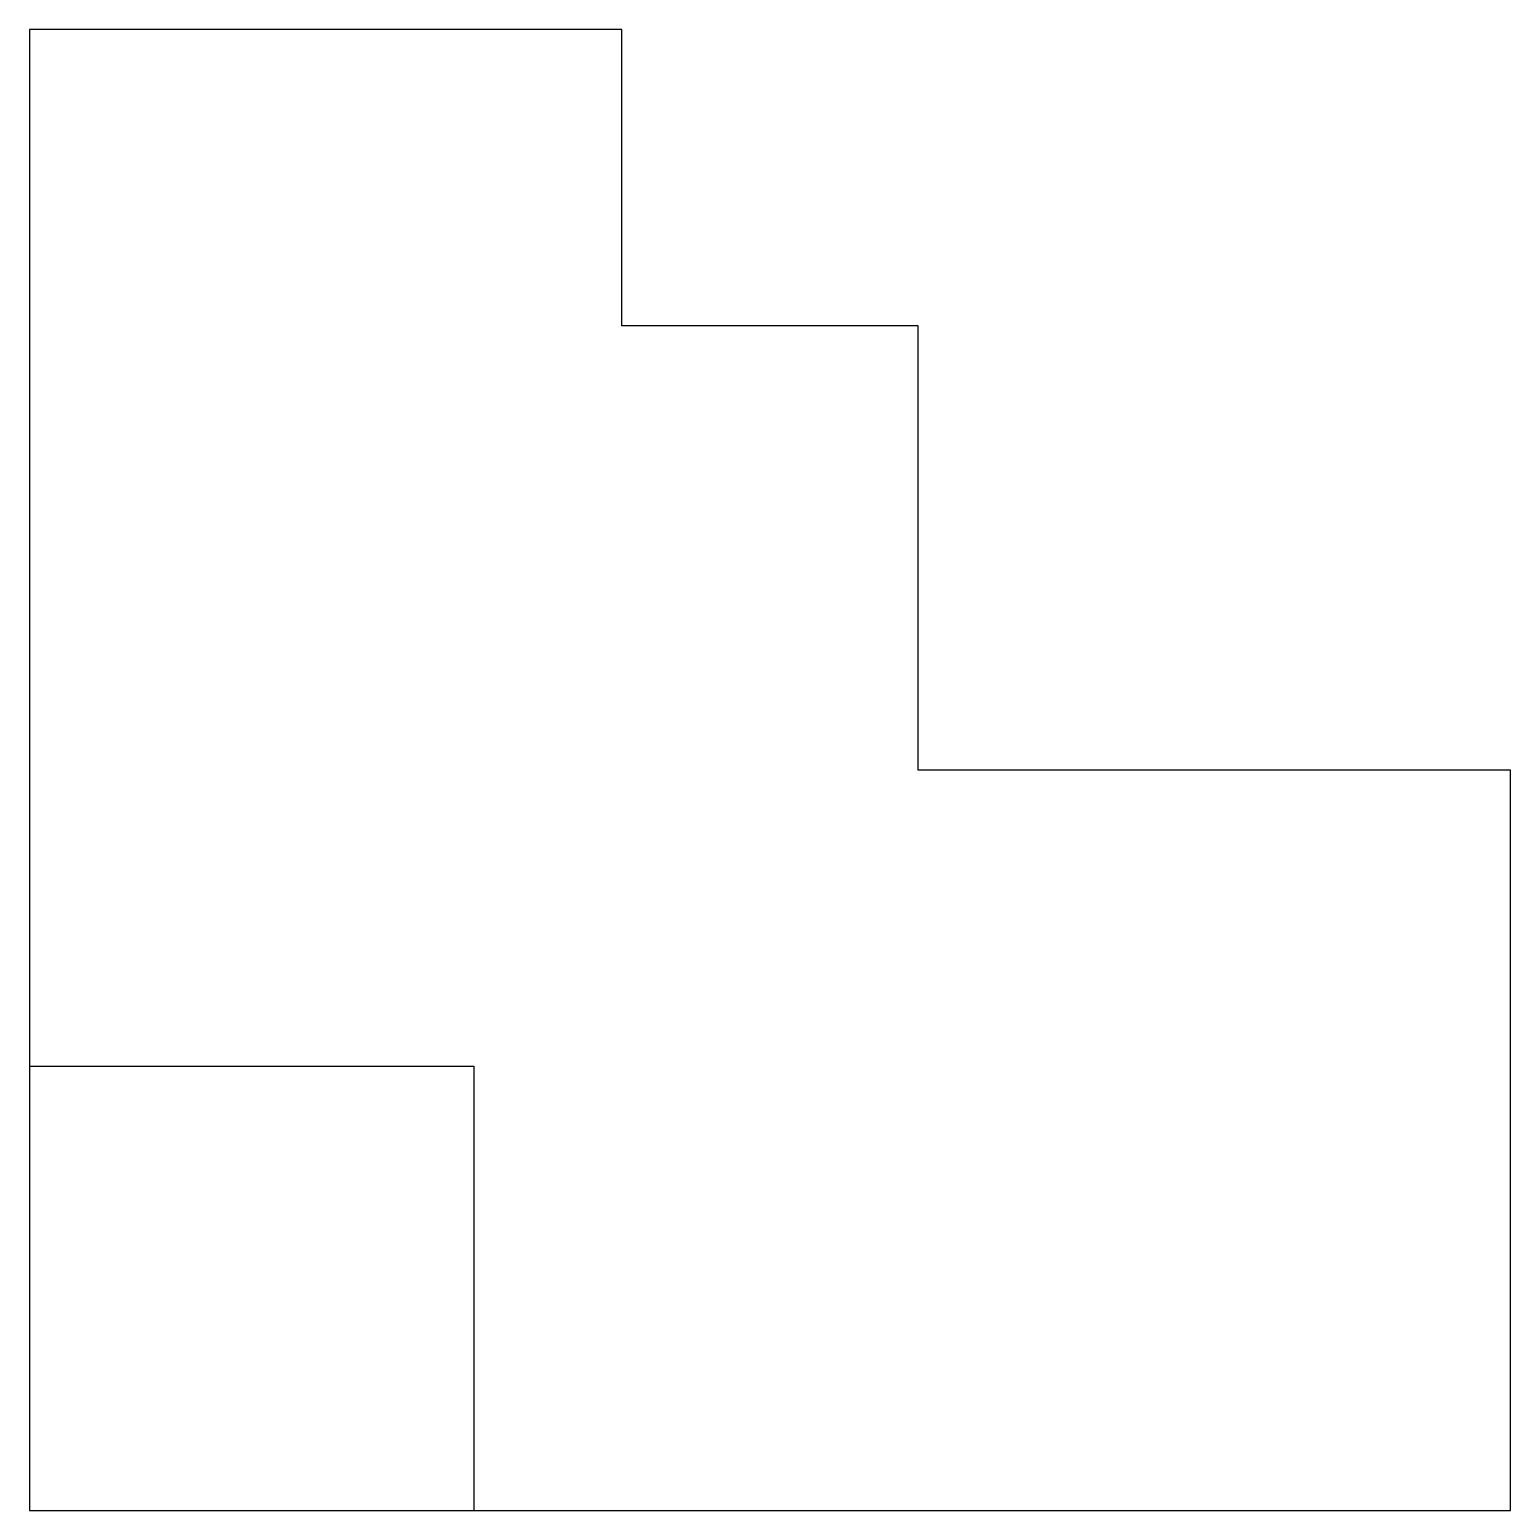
# Model space of a CAD drawing. Header units: metres. Extents: x 0 to 10000, y 0 to 10000.
import ezdxf

# ---------------------------------------------------------------- set-up
doc = ezdxf.new("R2010")
doc.units = ezdxf.units.M
doc.layers.add('1.21-墙体', color=7, linetype='Continuous')

msp = doc.modelspace()

# ---------------------------------------------------------------- linework, layer by layer
at = {"layer": '1.21-墙体'}
for points in [[(0, 0), (10000, 0), (10000, 5000), (6000, 5000), (6000, 8000), (4000, 8000), (4000, 10000), (0, 10000), (0, 0)], [(0, 3000), (3000, 3000), (3000, 0)]]:
    msp.add_lwpolyline(points, dxfattribs=at)

doc.saveas('drawing.dxf')
